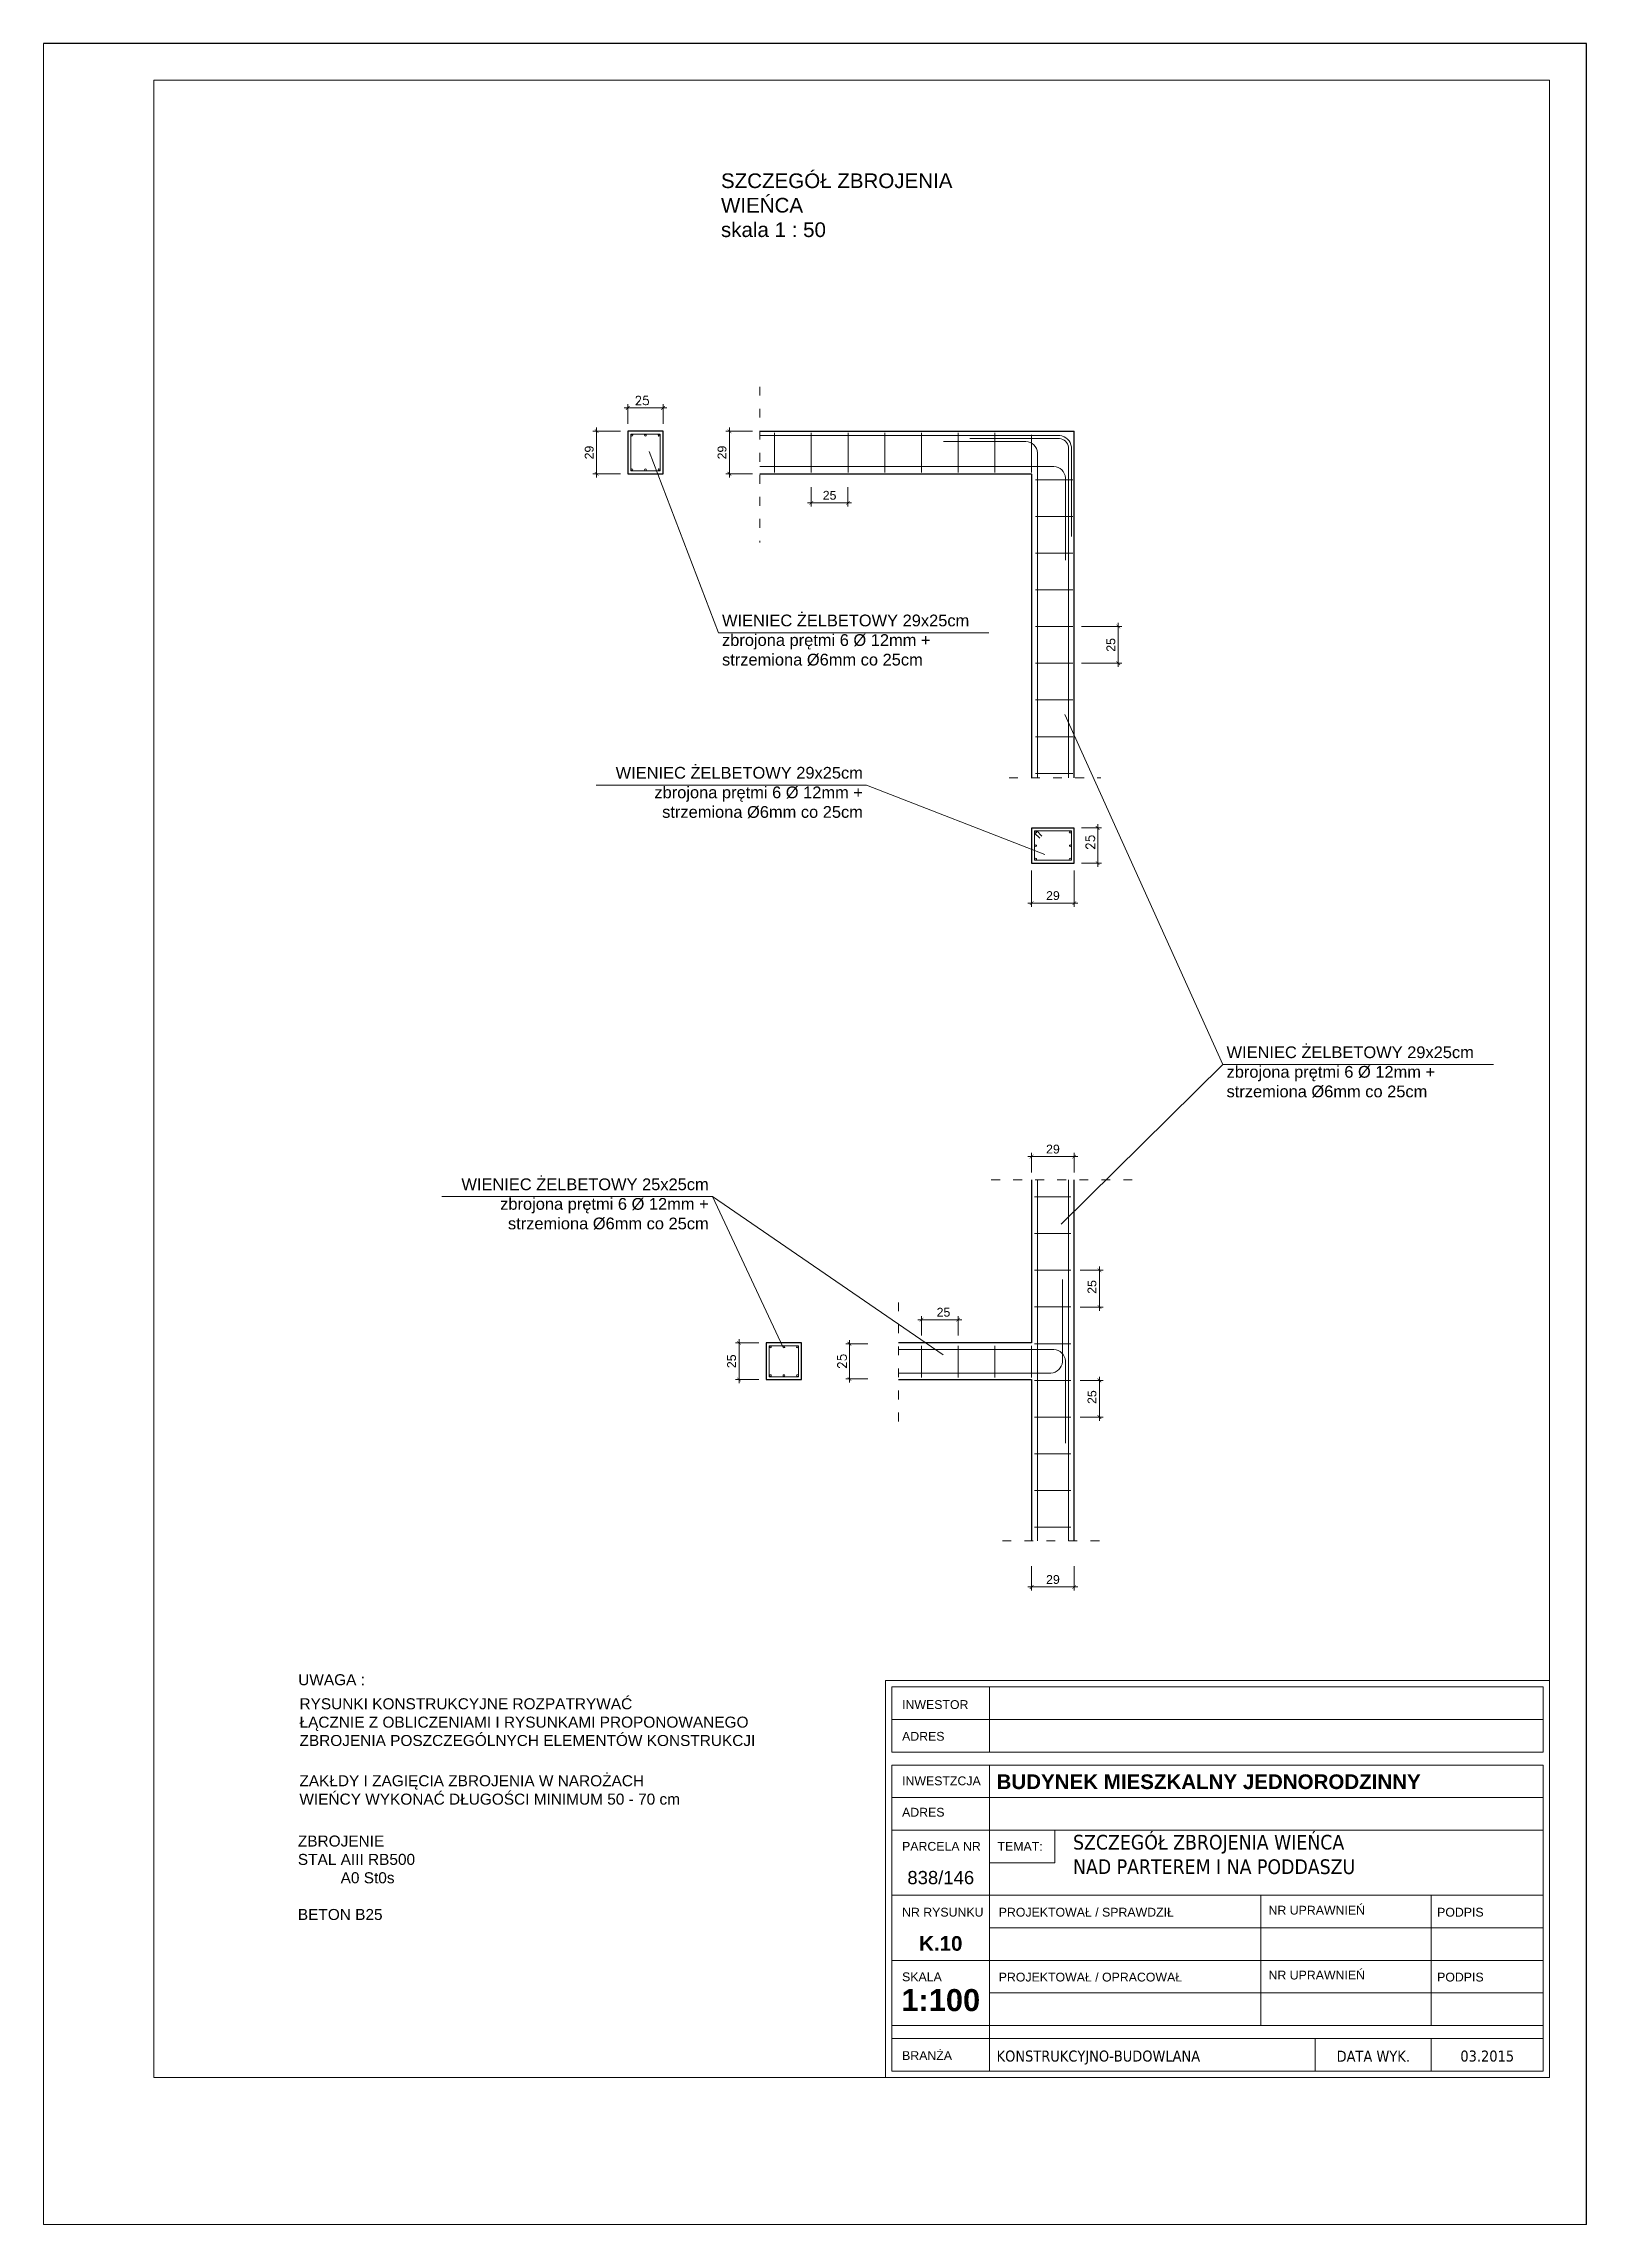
# Paper-space layout 'K.10' of a CAD drawing. Header units: millimetres. Extents: x -1051 to 1049, y -1649 to 1321.
# The model-space entities are those that its viewports show. They can reach past a viewport. Long polylines and large blocks are cut down to what shows.
import ezdxf

# ---------------------------------------------------------------- set-up
doc = ezdxf.new("R2010")
doc.units = ezdxf.units.MM
doc.linetypes.add('ACAD_ISO03W100', pattern=[30, 12, -18])
for name, color, linetype, lineweight in [('a_opisy', 252, 'Continuous', 9), ('a_wymiary', 250, 'Continuous', 9), ('info', 40, 'Continuous', 9), ('OPIS', 40, 'Continuous', 5), ('Opisy - Tekst_Nr_Pióra__1', 7, 'Continuous', 13), ('Opisy - Tekst_Nr_Pióra__7', 7, 'Continuous', 35), ('RZUTNIA', 1, 'Continuous', 9), ('stal', 30, 'Continuous', 20), ('żelbet', 66, 'ACAD_ISO03W100', 30)]:
    doc.layers.add(name, color=color, linetype=linetype, lineweight=lineweight)
doc.layers.add('Opisy - Tekst_Nr_Pióra__2', color=7, linetype='Continuous', lineweight=15, true_color=0x7f7f7f)
doc.styles.add('GENERATED_STYLE_1', font='arialbd.ttf')
doc.styles.add('GENERATED_STYLE_2', font='tahoma.ttf')
doc.styles.add('GENERATED_STYLE_3', font='arial.ttf')
doc.styles.add('GENERATED_STYLE_4', font='arial.ttf')
doc.styles.add('skm', font='arial.ttf')
doc.styles.get("Standard").update_dxf_attribs({"font": 'arial.ttf'})
doc.dimstyles.new('Kopia STANDARD', dxfattribs={"dimtxt": 12, "dimasz": 5, "dimexe": 5, "dimexo": 10, "dimgap": 4, "dimtad": 1, "dimdec": 0, "dimlfac": 0.5, "dimzin": 0, "dimdsep": 46, "dimtxsty": 'Standard', "dimblk": 'ARCHTICK', "dimcen": 5, "dimdle": 5, "dimclrd": 5, "dimclre": 5, "dimclrt": 5, "dimadec": 0, "dimazin": 0, "dimtfac": 1, "dimtdec": 0, "dimtofl": 0, "dimtmove": 0, "dimatfit": 3, "dimfxl": 1, "dimtolj": 1, "dimtzin": 0, "dimlwd": 5, "dimlwe": 5, "dimarcsym": 0})

# ---------------------------------------------------------------- blocks, each defined once
blk = doc.blocks.new('_ArchTick')
at = {"color": 0, "linetype": 'ByBlock', "const_width": 0.15}
blk.add_lwpolyline([(-0.5, -0.5), (0.5, 0.5)], dxfattribs=at)
blk = doc.blocks.new('*D741')
at = {"color": 5, "linetype": 'Continuous', "lineweight": 5, "transparency": 16777216}
for p, q in [((44219.3, -10676.2), (44246.2, -10676.2)), ((44241.2, -10671.2), (44241.2, -10729.2)), ((44219.3, -10724.2), (44246.2, -10724.2))]:
    blk.add_line(p, q, dxfattribs=at)
at = {"layer": 'DEFPOINTS', "color": 0, "linetype": 'Continuous', "transparency": 16777216}
for p in [(44209.3, -10676.2), (44209.3, -10724.2), (44241.2, -10724.2)]:
    blk.add_point(p, dxfattribs=at)
at = {"color": 5, "linetype": 'Continuous', "lineweight": 5, "transparency": 16777216, "xscale": 5, "yscale": 5, "zscale": 5}
for p, rotation in [((44241.2, -10676.2), 90), ((44241.2, -10724.2), 270)]:
    blk.add_blockref('_ArchTick', p, dxfattribs=dict(at, rotation=rotation))
at = {"color": 5, "linetype": 'Continuous', "transparency": 16777216, "insert": (44231.2, -10695.7), "char_height": 12, "attachment_point": 5, "rotation": 90}
blk.add_mtext('\\A1;\\ftxt.shx,BIGFONT.SHX;25', dxfattribs=at)
blk = doc.blocks.new('*D742')
at = {"color": 5, "linetype": 'Continuous', "lineweight": 5, "transparency": 16777216}
for p, q in [((44219.3, -10401.9), (44274.3, -10401.9)), ((44269.3, -10396.9), (44269.3, -10456.9)), ((44219.3, -10451.9), (44274.3, -10451.9))]:
    blk.add_line(p, q, dxfattribs=at)
at = {"layer": 'DEFPOINTS', "color": 0, "linetype": 'Continuous', "transparency": 16777216}
for p in [(44209.3, -10401.9), (44209.3, -10451.9), (44269.3, -10451.9)]:
    blk.add_point(p, dxfattribs=at)
at = {"color": 5, "linetype": 'Continuous', "lineweight": 5, "transparency": 16777216, "xscale": 5, "yscale": 5, "zscale": 5}
for p, rotation in [((44269.3, -10401.9), 90), ((44269.3, -10451.9), 270)]:
    blk.add_blockref('_ArchTick', p, dxfattribs=dict(at, rotation=rotation))
at = {"color": 5, "linetype": 'Continuous', "transparency": 16777216, "insert": (44259.2, -10426.9), "char_height": 12, "attachment_point": 5, "rotation": 90}
blk.add_mtext('\\A1;25', dxfattribs=at)
blk = doc.blocks.new('*D743')
at = {"color": 5, "linetype": 'Continuous', "lineweight": 5, "transparency": 16777216}
for p, q in [((43851.3, -10211.9), (43851.3, -10238.4)), ((43901.3, -10211.9), (43901.3, -10238.4)), ((43846.3, -10233.4), (43906.3, -10233.4))]:
    blk.add_line(p, q, dxfattribs=at)
at = {"layer": 'DEFPOINTS', "color": 0, "linetype": 'Continuous', "transparency": 16777216}
for p in [(43851.3, -10201.9), (43901.3, -10201.9), (43901.3, -10233.4)]:
    blk.add_point(p, dxfattribs=at)
at = {"color": 5, "linetype": 'Continuous', "lineweight": 5, "transparency": 16777216, "xscale": 5, "yscale": 5, "zscale": 5, "rotation": 180}
blk.add_blockref('_ArchTick', (43851.3, -10233.4), dxfattribs=at)
at = {"color": 5, "linetype": 'Continuous', "lineweight": 5, "transparency": 16777216, "xscale": 5, "yscale": 5, "zscale": 5}
blk.add_blockref('_ArchTick', (43901.3, -10233.4), dxfattribs=at)
at = {"color": 5, "linetype": 'Continuous', "transparency": 16777216, "insert": (43876.3, -10223.2), "char_height": 12, "attachment_point": 5}
blk.add_mtext('\\A1;25', dxfattribs=at)
blk = doc.blocks.new('*D744')
at = {"color": 5, "linetype": 'Continuous', "lineweight": 5, "transparency": 16777216}
for p, q in [((43596.6, -10104.1), (43654.6, -10104.1)), ((43601.6, -10125.9), (43601.6, -10099.1)), ((43649.6, -10125.9), (43649.6, -10099.1))]:
    blk.add_line(p, q, dxfattribs=at)
at = {"layer": 'DEFPOINTS', "color": 0, "linetype": 'Continuous', "transparency": 16777216}
for p in [(43649.6, -10104.1), (43601.6, -10135.9), (43649.6, -10135.9)]:
    blk.add_point(p, dxfattribs=at)
at = {"color": 5, "linetype": 'Continuous', "lineweight": 5, "transparency": 16777216, "xscale": 5, "yscale": 5, "zscale": 5, "rotation": 180}
blk.add_blockref('_ArchTick', (43601.6, -10104.1), dxfattribs=at)
at = {"color": 5, "linetype": 'Continuous', "lineweight": 5, "transparency": 16777216, "xscale": 5, "yscale": 5, "zscale": 5}
blk.add_blockref('_ArchTick', (43649.6, -10104.1), dxfattribs=at)
at = {"color": 5, "linetype": 'Continuous', "transparency": 16777216, "insert": (43621.1, -10094.1), "char_height": 12, "attachment_point": 5}
blk.add_mtext('\\A1;\\ftxt.shx,BIGFONT.SHX;25', dxfattribs=at)
blk = doc.blocks.new('*D745')
at = {"color": 5, "linetype": 'Continuous', "lineweight": 5, "transparency": 16777216}
for p, q in [((44217.3, -11278.6), (44248.6, -11278.6)), ((44243.6, -11273.6), (44243.6, -11333.6)), ((44217.3, -11328.6), (44248.6, -11328.6))]:
    blk.add_line(p, q, dxfattribs=at)
at = {"layer": 'DEFPOINTS', "color": 0, "linetype": 'Continuous', "transparency": 16777216}
for p in [(44207.3, -11278.6), (44207.3, -11328.6), (44243.6, -11328.6)]:
    blk.add_point(p, dxfattribs=at)
at = {"color": 5, "linetype": 'Continuous', "lineweight": 5, "transparency": 16777216, "xscale": 5, "yscale": 5, "zscale": 5}
for p, rotation in [((44243.6, -11278.6), 90), ((44243.6, -11328.6), 270)]:
    blk.add_blockref('_ArchTick', p, dxfattribs=dict(at, rotation=rotation))
at = {"color": 5, "linetype": 'Continuous', "transparency": 16777216, "insert": (44233.5, -11301.3), "char_height": 12, "attachment_point": 5, "rotation": 90}
blk.add_mtext('\\A1;25', dxfattribs=at)
blk = doc.blocks.new('*D746')
at = {"color": 5, "linetype": 'Continuous', "lineweight": 5, "transparency": 16777216}
for p, q in [((43903.2, -11373.6), (43903.2, -11431.6)), ((43928.4, -11378.6), (43898.2, -11378.6)), ((43928.4, -11426.6), (43898.2, -11426.6))]:
    blk.add_line(p, q, dxfattribs=at)
at = {"layer": 'DEFPOINTS', "color": 0, "linetype": 'Continuous', "transparency": 16777216}
for p in [(43938.4, -11378.6), (43903.2, -11426.6), (43938.4, -11426.6)]:
    blk.add_point(p, dxfattribs=at)
at = {"color": 5, "linetype": 'Continuous', "lineweight": 5, "transparency": 16777216, "xscale": 5, "yscale": 5, "zscale": 5}
for p, rotation in [((43903.2, -11378.6), 90), ((43903.2, -11426.6), 270)]:
    blk.add_blockref('_ArchTick', p, dxfattribs=dict(at, rotation=rotation))
at = {"color": 5, "linetype": 'Continuous', "transparency": 16777216, "insert": (43893.2, -11402.6), "char_height": 12, "attachment_point": 5, "rotation": 90}
blk.add_mtext('\\A1;\\ftxt.shx,BIGFONT.SHX;25', dxfattribs=at)
blk = doc.blocks.new('*D747')
at = {"color": 5, "linetype": 'Continuous', "lineweight": 5, "transparency": 16777216}
for p, q in [((44001.3, -11367.6), (44001.3, -11340.9)), ((44051.3, -11367.6), (44051.3, -11340.9)), ((43996.3, -11345.9), (44056.3, -11345.9))]:
    blk.add_line(p, q, dxfattribs=at)
at = {"layer": 'DEFPOINTS', "color": 0, "linetype": 'Continuous', "transparency": 16777216}
for p in [(44051.3, -11345.9), (44001.3, -11377.6), (44051.3, -11377.6)]:
    blk.add_point(p, dxfattribs=at)
at = {"color": 5, "linetype": 'Continuous', "lineweight": 5, "transparency": 16777216, "xscale": 5, "yscale": 5, "zscale": 5, "rotation": 180}
blk.add_blockref('_ArchTick', (44001.3, -11345.9), dxfattribs=at)
at = {"color": 5, "linetype": 'Continuous', "lineweight": 5, "transparency": 16777216, "xscale": 5, "yscale": 5, "zscale": 5}
blk.add_blockref('_ArchTick', (44051.3, -11345.9), dxfattribs=at)
at = {"color": 5, "linetype": 'Continuous', "transparency": 16777216, "insert": (44031.3, -11335.8), "char_height": 12, "attachment_point": 5}
blk.add_mtext('\\A1;25', dxfattribs=at)
blk = doc.blocks.new('*D748')
at = {"color": 5, "linetype": 'Continuous', "lineweight": 5, "transparency": 16777216}
for p, q in [((44217.3, -11428.6), (44248.6, -11428.6)), ((44243.6, -11423.6), (44243.6, -11483.6)), ((44217.3, -11478.6), (44248.6, -11478.6))]:
    blk.add_line(p, q, dxfattribs=at)
at = {"layer": 'DEFPOINTS', "color": 0, "linetype": 'Continuous', "transparency": 16777216}
for p in [(44207.3, -11428.6), (44207.3, -11478.6), (44243.6, -11478.6)]:
    blk.add_point(p, dxfattribs=at)
at = {"color": 5, "linetype": 'Continuous', "lineweight": 5, "transparency": 16777216, "xscale": 5, "yscale": 5, "zscale": 5}
for p, rotation in [((44243.6, -11428.6), 90), ((44243.6, -11478.6), 270)]:
    blk.add_blockref('_ArchTick', p, dxfattribs=dict(at, rotation=rotation))
at = {"color": 5, "linetype": 'Continuous', "transparency": 16777216, "insert": (44233.5, -11451.3), "char_height": 12, "attachment_point": 5, "rotation": 90}
blk.add_mtext('\\A1;25', dxfattribs=at)
blk = doc.blocks.new('*D749')
at = {"color": 5, "linetype": 'Continuous', "lineweight": 5, "transparency": 16777216}
for p, q in [((44151.3, -11681.7), (44151.3, -11714.9)), ((44209.3, -11681.7), (44209.3, -11714.9)), ((44146.3, -11709.9), (44214.3, -11709.9))]:
    blk.add_line(p, q, dxfattribs=at)
at = {"layer": 'DEFPOINTS', "color": 0, "linetype": 'Continuous', "transparency": 16777216}
for p in [(44151.3, -11671.7), (44209.3, -11671.7), (44209.3, -11709.9)]:
    blk.add_point(p, dxfattribs=at)
at = {"color": 5, "linetype": 'Continuous', "lineweight": 5, "transparency": 16777216, "xscale": 5, "yscale": 5, "zscale": 5, "rotation": 180}
blk.add_blockref('_ArchTick', (44151.3, -11709.9), dxfattribs=at)
at = {"color": 5, "linetype": 'Continuous', "lineweight": 5, "transparency": 16777216, "xscale": 5, "yscale": 5, "zscale": 5}
blk.add_blockref('_ArchTick', (44209.3, -11709.9), dxfattribs=at)
at = {"color": 5, "linetype": 'Continuous', "transparency": 16777216, "insert": (44180.3, -11699.8), "char_height": 12, "attachment_point": 5}
blk.add_mtext('\\A1;29', dxfattribs=at)
blk = doc.blocks.new('*D750')
at = {"color": 5, "linetype": 'Continuous', "lineweight": 5, "transparency": 16777216}
for p, q in [((44146.3, -11123.8), (44214.3, -11123.8)), ((44151.3, -11145.4), (44151.3, -11118.8)), ((44209.3, -11145.4), (44209.3, -11118.8))]:
    blk.add_line(p, q, dxfattribs=at)
at = {"layer": 'DEFPOINTS', "color": 0, "linetype": 'Continuous', "transparency": 16777216}
for p in [(44209.3, -11123.8), (44151.3, -11155.4), (44209.3, -11155.4)]:
    blk.add_point(p, dxfattribs=at)
at = {"color": 5, "linetype": 'Continuous', "lineweight": 5, "transparency": 16777216, "xscale": 5, "yscale": 5, "zscale": 5, "rotation": 180}
blk.add_blockref('_ArchTick', (44151.3, -11123.8), dxfattribs=at)
at = {"color": 5, "linetype": 'Continuous', "lineweight": 5, "transparency": 16777216, "xscale": 5, "yscale": 5, "zscale": 5}
blk.add_blockref('_ArchTick', (44209.3, -11123.8), dxfattribs=at)
at = {"color": 5, "linetype": 'Continuous', "transparency": 16777216, "insert": (44180.3, -11113.6), "char_height": 12, "attachment_point": 5}
blk.add_mtext('\\A1;29', dxfattribs=at)
blk = doc.blocks.new('*D751')
at = {"color": 5, "linetype": 'Continuous', "lineweight": 5, "transparency": 16777216}
for p, q in [((44151.3, -10734.2), (44151.3, -10783.6)), ((44209.3, -10734.2), (44209.3, -10783.6)), ((44146.3, -10778.6), (44214.3, -10778.6))]:
    blk.add_line(p, q, dxfattribs=at)
at = {"layer": 'DEFPOINTS', "color": 0, "linetype": 'Continuous', "transparency": 16777216}
for p in [(44151.3, -10724.2), (44209.3, -10724.2), (44209.3, -10778.6)]:
    blk.add_point(p, dxfattribs=at)
at = {"color": 5, "linetype": 'Continuous', "lineweight": 5, "transparency": 16777216, "xscale": 5, "yscale": 5, "zscale": 5, "rotation": 180}
blk.add_blockref('_ArchTick', (44151.3, -10778.6), dxfattribs=at)
at = {"color": 5, "linetype": 'Continuous', "lineweight": 5, "transparency": 16777216, "xscale": 5, "yscale": 5, "zscale": 5}
blk.add_blockref('_ArchTick', (44209.3, -10778.6), dxfattribs=at)
at = {"color": 5, "linetype": 'Continuous', "transparency": 16777216, "insert": (44180.3, -10768.4), "char_height": 12, "attachment_point": 5}
blk.add_mtext('\\A1;29', dxfattribs=at)
blk = doc.blocks.new('*D752')
at = {"color": 5, "linetype": 'Continuous', "lineweight": 5, "transparency": 16777216}
for p, q in [((43771.5, -10135.9), (43735, -10135.9)), ((43740, -10198.9), (43740, -10130.9)), ((43771.5, -10193.9), (43735, -10193.9))]:
    blk.add_line(p, q, dxfattribs=at)
at = {"layer": 'DEFPOINTS', "color": 0, "linetype": 'Continuous', "transparency": 16777216}
for p in [(43740, -10135.9), (43781.5, -10135.9), (43781.5, -10193.9)]:
    blk.add_point(p, dxfattribs=at)
at = {"color": 5, "linetype": 'Continuous', "lineweight": 5, "transparency": 16777216, "xscale": 5, "yscale": 5, "zscale": 5}
for p, rotation in [((43740, -10135.9), 90), ((43740, -10193.9), 270)]:
    blk.add_blockref('_ArchTick', p, dxfattribs=dict(at, rotation=rotation))
at = {"color": 5, "linetype": 'Continuous', "transparency": 16777216, "insert": (43729.9, -10164.9), "char_height": 12, "attachment_point": 5, "rotation": 90}
blk.add_mtext('\\A1;29', dxfattribs=at)
blk = doc.blocks.new('*D753')
at = {"color": 5, "linetype": 'Continuous', "lineweight": 5, "transparency": 16777216}
for p, q in [((43591.6, -10135.9), (43554.2, -10135.9)), ((43559.2, -10198.9), (43559.2, -10130.9)), ((43591.6, -10193.9), (43554.2, -10193.9))]:
    blk.add_line(p, q, dxfattribs=at)
at = {"layer": 'DEFPOINTS', "color": 0, "linetype": 'Continuous', "transparency": 16777216}
for p in [(43559.2, -10135.9), (43601.6, -10135.9), (43601.6, -10193.9)]:
    blk.add_point(p, dxfattribs=at)
at = {"color": 5, "linetype": 'Continuous', "lineweight": 5, "transparency": 16777216, "xscale": 5, "yscale": 5, "zscale": 5}
for p, rotation in [((43559.2, -10135.9), 90), ((43559.2, -10193.9), 270)]:
    blk.add_blockref('_ArchTick', p, dxfattribs=dict(at, rotation=rotation))
at = {"color": 5, "linetype": 'Continuous', "transparency": 16777216, "insert": (43549.1, -10164.9), "char_height": 12, "attachment_point": 5, "rotation": 90}
blk.add_mtext('\\A1;29', dxfattribs=at)
blk = doc.blocks.new('*D754')
at = {"color": 5, "linetype": 'Continuous', "lineweight": 5, "transparency": 16777216}
for p, q in [((43753, -11372.5), (43753, -11432.5)), ((43780.1, -11377.5), (43748, -11377.5)), ((43780.1, -11427.5), (43748, -11427.5))]:
    blk.add_line(p, q, dxfattribs=at)
at = {"layer": 'DEFPOINTS', "color": 0, "linetype": 'Continuous', "transparency": 16777216}
for p in [(43790.1, -11377.5), (43753, -11427.5), (43790.1, -11427.5)]:
    blk.add_point(p, dxfattribs=at)
at = {"color": 5, "linetype": 'Continuous', "lineweight": 5, "transparency": 16777216, "xscale": 5, "yscale": 5, "zscale": 5}
for p, rotation in [((43753, -11377.5), 90), ((43753, -11427.5), 270)]:
    blk.add_blockref('_ArchTick', p, dxfattribs=dict(at, rotation=rotation))
at = {"color": 5, "linetype": 'Continuous', "transparency": 16777216, "insert": (43742.9, -11402.5), "char_height": 12, "attachment_point": 5, "rotation": 90}
blk.add_mtext('\\A1;25', dxfattribs=at)

msp = doc.modelspace()

# ---------------------------------------------------------------- linework, layer by layer
at = {"color": 5, "linetype": 'Continuous', "lineweight": 5}
msp.add_line((44151.34, -11688.57), (44151.34, -11714.89), dxfattribs=at)
msp.add_lwpolyline([(42806.45, -12577.97), (44906.45, -12577.97), (44906.45, -9607.97), (42806.45, -9607.97)], close=True)
at = {"layer": 'OPIS'}
for p, q in [((43630.78, -10163.38), (43724.85, -10410.36)), ((44092.97, -10410.36), (43724.85, -10410.36)), ((43558.47, -10617.81), (43926.59, -10617.81)), ((44169.36, -10712.11), (43926.59, -10617.81)), ((44779.8, -10998.41), (44411.68, -10998.41)), ((43348.55, -11178.25), (43716.67, -11178.25)), ((43813.17, -11383.8), (43716.67, -11178.25)), ((44031.01, -11393.89), (43716.67, -11178.25))]:
    msp.add_line(p, q, dxfattribs=at)
for points in [[(44411.68, -10998.41), (44196.34, -10521.86)], [(44411.68, -10998.41), (44191.48, -11215.56)]]:
    msp.add_lwpolyline(points, dxfattribs=at)
at = {"layer": 'Opisy - Tekst_Nr_Pióra__1', "linetype": 'Continuous', "ltscale": 10}
for p, q in [((44094.09, -11846.09), (44094.09, -11934.74)), ((43961.12, -11890.41), (44847.59, -11890.41)), ((44094.09, -11952.46), (44094.09, -12369.1)), ((43961.12, -11996.79), (44847.59, -11996.79)), ((43961.12, -12041.11), (44847.59, -12041.11)), ((43961.12, -12129.76), (44847.59, -12129.76)), ((44463.19, -12129.76), (44463.19, -12307.05)), ((44695.32, -12129.76), (44695.32, -12307.05)), ((44094.09, -12174.08), (44847.59, -12174.08)), ((43961.12, -12218.4), (44847.59, -12218.4)), ((44094.09, -12262.73), (44847.59, -12262.73)), ((43961.12, -12307.05), (44847.59, -12307.05)), ((43961.12, -12324.78), (44847.59, -12324.78)), ((44537.32, -12324.78), (44537.32, -12369.1)), ((44695.32, -12324.78), (44695.32, -12369.1))]:
    msp.add_line(p, q, dxfattribs=at)
at = {"layer": 'Opisy - Tekst_Nr_Pióra__1', "linetype": 'Continuous', "ltscale": 10, "flags": 128}
for points in [[(44856.45, -12377.97), (42956.45, -12377.97), (42956.45, -9657.97), (44856.45, -9657.97)], [(43952.26, -11837.22), (44856.45, -11837.22), (44856.45, -12377.97), (43952.26, -12377.97)], [(44847.59, -11934.74), (43961.12, -11934.74), (43961.12, -11846.09), (44847.59, -11846.09)], [(43961.12, -11952.46), (44847.59, -11952.46), (44847.59, -12369.1), (43961.12, -12369.1)]]:
    msp.add_lwpolyline(points, close=True, dxfattribs=at)
msp.add_lwpolyline([(44094.09, -12085.43), (44182.74, -12085.43), (44182.74, -12041.11)], dxfattribs=at)
at = {"layer": 'RZUTNIA', "linetype": 'ACAD_ISO03W100'}
for p, q in [((43781.53, -10075.36), (43781.53, -10287.55)), ((44120.58, -10607.83), (44245.34, -10607.83)), ((44096.25, -11155.36), (44303.62, -11155.36)), ((43970.05, -11322.37), (43970.05, -11486.11)), ((44111.46, -11646.85), (44250.41, -11646.85))]:
    msp.add_line(p, q, dxfattribs=at)
at = {"layer": 'stal'}
for p, q in [((43781.53, -10141.91), (44189.51, -10141.91)), ((43801.34, -10192.03), (43801.34, -10138.18)), ((43851.34, -10192.03), (43851.34, -10138.18)), ((43901.34, -10192.03), (43901.34, -10138.18)), ((43951.34, -10192.03), (43951.34, -10138.18)), ((44001.34, -10192.03), (44001.34, -10138.18)), ((44031.43, -10149.91), (44143.51, -10149.91)), ((44051.34, -10192.03), (44051.34, -10138.18)), ((44067.2, -10145.9), (44189.28, -10145.9)), ((44101.34, -10192.03), (44101.34, -10138.18)), ((44151.34, -10192.03), (44151.34, -10140.72)), ((44205.34, -10157.22), (44205.34, -10279.3)), ((43781.53, -10183.91), (44181.51, -10183.91)), ((44159.34, -10165.22), (44159.34, -10607.83)), ((44201.34, -10607.83), (44201.34, -10157.41)), ((44207.32, -10201.91), (44156.53, -10201.91)), ((44197.34, -10199.22), (44197.34, -10311.3)), ((44207.32, -10251.91), (44156.53, -10251.91)), ((44207.32, -10301.91), (44156.53, -10301.91)), ((44207.32, -10351.91), (44156.53, -10351.91)), ((44207.32, -10401.91), (44156.53, -10401.91)), ((44207.32, -10451.91), (44156.53, -10451.91)), ((44207.32, -10501.91), (44156.53, -10501.91)), ((44207.32, -10551.91), (44156.53, -10551.91)), ((44207.32, -10601.91), (44156.53, -10601.91)), ((44159.34, -11155.36), (44159.34, -11646.85)), ((44201.34, -11646.85), (44201.34, -11155.36)), ((44155.21, -11178.55), (44204.53, -11178.55)), ((44155.21, -11228.55), (44204.53, -11228.55)), ((44155.21, -11278.55), (44204.53, -11278.55)), ((44193.34, -11403.24), (44193.34, -11291.15)), ((44155.21, -11328.55), (44204.53, -11328.55)), ((44181.51, -11386.55), (43970.05, -11386.55)), ((44001.34, -11381.41), (44001.34, -11424.74)), ((44051.34, -11381.41), (44051.34, -11424.74)), ((44101.34, -11381.41), (44101.34, -11424.74)), ((44151.34, -11381.41), (44151.34, -11424.74)), ((44155.21, -11378.55), (44204.53, -11378.55)), ((44197.34, -11401.86), (44197.34, -11513.94)), ((43970.05, -11418.55), (44177.51, -11418.55)), ((44155.21, -11428.55), (44204.53, -11428.55)), ((44155.21, -11478.55), (44204.53, -11478.55)), ((44155.21, -11528.55), (44204.53, -11528.55)), ((44155.21, -11578.55), (44204.53, -11578.55)), ((44155.21, -11628.55), (44204.53, -11628.55))]:
    msp.add_line(p, q, dxfattribs=at)
at = {"layer": 'stal', "linetype": 'Continuous'}
for p, q in [((44162.41, -10690.14), (44155.34, -10683.07)), ((44165.16, -10687.43), (44158.18, -10680.27))]:
    msp.add_line(p, q, dxfattribs=at)
for points in [[(43605.6, -10189.91), (43605.6, -10139.91), (43645.6, -10139.91), (43645.6, -10189.91), (43605.6, -10189.91)], [(44155.34, -10680.24), (44205.34, -10680.24), (44205.34, -10720.24), (44155.34, -10720.24), (44155.34, -10680.24)], [(43794.13, -11423.55), (43794.13, -11381.55), (43834.13, -11381.55), (43834.13, -11423.55), (43794.13, -11423.55)]]:
    msp.add_lwpolyline(points, close=True, dxfattribs=at)
for centre in [(43607.16, -10141.45), (43625.6, -10141.43), (43644.03, -10141.45), (43607.16, -10188.36), (43625.6, -10188.39), (43644.03, -10188.36), (44156.89, -10681.8), (44203.8, -10681.8), (44156.86, -10700.24), (44156.89, -10718.67), (44203.8, -10718.67), (44203.82, -10700.24), (43795.69, -11383.09), (43814.13, -11383.07), (43832.56, -11383.09), (43795.69, -11422), (43814.13, -11422.03), (43832.56, -11422)]:
    msp.add_circle(centre, 1.2, dxfattribs=at)
at = {"layer": 'stal'}
for centre, radius, start, end in [((44142.54, -10166.75), 16.87, 5.21127, 86.6968), ((44188.54, -10158.75), 12.87, 5.21127, 86.6968), ((44188.54, -10158.75), 16.87, 5.21127, 86.6968), ((44180.54, -10200.75), 16.87, 5.21127, 86.6968), ((44176.54, -11401.7), 16.87, 273.3032, 354.78873), ((44180.54, -11403.39), 16.87, 5.21127, 86.6968)]:
    msp.add_arc(centre, radius, start, end, dxfattribs=at)
at = {"layer": 'żelbet', "linetype": 'Continuous'}
for p, q in [((43781.53, -10135.91), (44209.34, -10135.91)), ((44209.34, -10607.83), (44209.34, -10135.91)), ((43781.53, -10193.91), (44150.84, -10193.91)), ((44150.84, -10193.91), (44151.34, -10194.41)), ((44151.34, -10194.41), (44151.34, -10607.83)), ((44151.34, -11155.36), (44151.34, -11377.55)), ((44209.34, -11646.85), (44209.34, -11155.36)), ((44151.34, -11377.55), (43970.05, -11377.55)), ((43970.05, -11427.55), (44151.34, -11427.55)), ((44151.34, -11427.55), (44151.34, -11646.85))]:
    msp.add_line(p, q, dxfattribs=at)
for points in [[(43649.6, -10193.91), (43649.6, -10135.91), (43601.6, -10135.91), (43601.6, -10193.91)], [(44151.34, -10724.24), (44209.34, -10724.24), (44209.34, -10676.24), (44151.34, -10676.24)], [(43838.13, -11427.55), (43838.13, -11377.55), (43790.13, -11377.55), (43790.13, -11427.55)]]:
    msp.add_lwpolyline(points, close=True, dxfattribs=at)

# ---------------------------------------------------------------- texts
at = {"layer": 'a_opisy', "char_height": 15, "attachment_point": 1}
for s, insert, width in [('{\\fArial|b0|i0|c238|p34;UWAGA : }', (43152.95, -11828.69), 143.2927), ('{\\fArial|b0|i0|c238|p34;RYSUNKI KONSTRUKCYJNE ROZPATRYWAĆ \\PŁĄCZNIE Z OBLICZENIAMI I RYSUNKAMI PROPONOWANEGO \\PZBROJENIA POSZCZEGÓLNYCH ELEMENTÓW KONSTRUKCJI}', (43154.71, -11861.46), 697.4454), ('ZBROJENIE \\PSTAL AIII RB500 \\P          A0 St0s\\P\\PBETON B25', (43152.48, -12048.4), 319.2534)]:
    msp.add_mtext(s, dxfattribs=dict(at, insert=insert, width=width))
at = {"layer": 'a_opisy', "ltscale": 50, "insert": (43679.61, -11966.32), "char_height": 15, "width": 525.028, "attachment_point": 3}
msp.add_mtext('\\pxql;ZAKŁDY I ZAGIĘCIA ZBROJENIA W NAROŻACH\\PWIEŃCY WYKONAĆ DŁUGOŚCI MINIMUM 50 - 70 cm\\P ', dxfattribs=at)
at = {"layer": 'info', "linetype": 'Continuous', "insert": (43728.43, -9784.72), "char_height": 20, "width": 340.5878, "attachment_point": 1}
msp.add_mtext('{\\fArial|b0|i0|c238|p34;SZCZEGÓŁ ZBROJENIA   WIEŃCA \\Pskala 1 : 50}', dxfattribs=at)
at = {"layer": 'OPIS', "char_height": 16, "width": 376.6871, "style": 'skm'}
for s, insert, attachment_point in [('{\\C2;WIENIEC ŻELBETOWY 29x25cm\\Pzbrojona prętmi 6 %%C 12mm + strzemiona %%C6mm co 25cm}', (43729.83, -10385.59), 1), ('{\\C2;WIENIEC ŻELBETOWY 29x25cm\\Pzbrojona prętmi 6 %%C 12mm + strzemiona %%C6mm co 25cm}', (43921.61, -10593.03), 3), ('{\\C2;WIENIEC ŻELBETOWY 29x25cm\\Pzbrojona prętmi 6 %%C 12mm + strzemiona %%C6mm co 25cm}', (44416.66, -10973.64), 1), ('{\\C2;WIENIEC ŻELBETOWY 25x25cm\\Pzbrojona prętmi 6 %%C 12mm + strzemiona %%C6mm co 25cm}', (43711.69, -11153.48), 3)]:
    msp.add_mtext(s, dxfattribs=dict(at, insert=insert, attachment_point=attachment_point))
at = {"layer": 'Opisy - Tekst_Nr_Pióra__2', "linetype": 'Continuous', "char_height": 12, "attachment_point": 1, "style": 'GENERATED_STYLE_4'}
for s, insert in [('{INWESTOR}', (43974.94, -11864.04)), ('{ADRES}', (43974.94, -11907.26)), ('{INWESTZCJA}', (43974.94, -11967.92)), ('{ADRES}', (43974.94, -12010.66)), ('{PARCELA NR}', (43974.94, -12057.11)), ('{TEMAT:}', (44104.86, -12057.2)), ('{NR RYSUNKU}', (43974.94, -12146.79)), ('{PROJEKTOWAŁ / SPRAWDZIŁ}', (44106.52, -12146.79)), ('{NR UPRAWNIEŃ}', (44473.76, -12144.03)), ('{PODPIS}', (44703.25, -12146.79)), ('{SKALA}', (43974.94, -12234.83)), ('{PROJEKTOWAŁ / OPRACOWAŁ}', (44106.52, -12235.19)), ('{NR UPRAWNIEŃ}', (44473.76, -12232.43)), ('{PODPIS}', (44703.25, -12235.19)), ('{BRANŻA}', (43974.94, -12342.08))]:
    msp.add_mtext(s, dxfattribs=dict(at, insert=insert))
at = {"layer": 'Opisy - Tekst_Nr_Pióra__7', "linetype": 'Continuous'}
for s, insert, char_height, attachment_point, style in [('{BUDYNEK MIESZKALNY JEDNORODZINNY}', (44103.56, -11965.09), 20, 1, 'GENERATED_STYLE_1'), ('{\\fTahoma|b0|i0|c238|p32;\\C70;SZCZEGÓŁ ZBROJENIA WIEŃCA\\PNAD PARTEREM I NA PODDASZU}', (44207.63, -12047.49), 20, 1, 'GENERATED_STYLE_1'), ('{838/146}', (44027.61, -12114.92), 18, 8, 'GENERATED_STYLE_3'), ('K.10', (44027.61, -12205.66), 20, 8, 'GENERATED_STYLE_1'), ('{1:100}', (44027.61, -12287.93), 30, 8, 'GENERATED_STYLE_1'), ('KONSTRUKCYJNO-BUDOWLANA', (44103.59, -12341.23), 15, 1, 'GENERATED_STYLE_2'), ('{DATA WYK.}', (44616.32, -12341.49), 15, 2, 'GENERATED_STYLE_2'), ('{03.2015}', (44771.45, -12341.23), 15, 2, 'GENERATED_STYLE_2')]:
    msp.add_mtext(s, dxfattribs=dict(at, insert=insert, char_height=char_height, attachment_point=attachment_point, style=style))

# ---------------------------------------------------------------- dimensions: what is measured, and where the dimension line sits
at = {"linetype": 'Continuous'}
for base, p1, p2, angle, picture, middle in [((43649.6, -10104.06), (43601.6, -10135.91), (43649.6, -10135.91), 180, '*D744', (43621.07, -10104.06)), ((44241.19, -10724.24), (44209.34, -10676.24), (44209.34, -10724.24), 90, '*D741', (44241.19, -10695.71))]:
    dim = msp.add_linear_dim(base=base, p1=p1, p2=p2, angle=angle, text='\\ftxt.shx,BIGFONT.SHX;25', dimstyle='Kopia STANDARD', dxfattribs=at)
    dim.commit()
    dim.dimension.update_dxf_attribs({"geometry": picture, "text_midpoint": middle, "dimtype": 160})
for base, p1, p2, picture, middle in [((43559.21, -10135.91), (43601.6, -10193.91), (43601.6, -10135.91), '*D753', (43549.08, -10164.91)), ((43740.04, -10135.91), (43781.53, -10193.91), (43781.53, -10135.91), '*D752', (43729.92, -10164.91)), ((44269.34, -10451.91), (44209.34, -10401.91), (44209.34, -10451.91), '*D742', (44259.21, -10426.91)), ((43753.01, -11427.55), (43790.13, -11377.55), (43790.13, -11427.55), '*D754', (43742.88, -11402.55))]:
    dim = msp.add_linear_dim(base=base, p1=p1, p2=p2, angle=90, dimstyle='Kopia STANDARD', dxfattribs=at)
    dim.commit()
    dim.dimension.update_dxf_attribs({"geometry": picture, "text_midpoint": middle})
for base, p1, p2, picture, middle in [((43901.34, -10233.36), (43851.34, -10201.91), (43901.34, -10201.91), '*D743', (43876.34, -10223.24)), ((44209.34, -10778.56), (44151.34, -10724.24), (44209.34, -10724.24), '*D751', (44180.34, -10768.44)), ((44209.34, -11123.76), (44151.34, -11155.36), (44209.34, -11155.36), '*D750', (44180.34, -11113.63)), ((44209.34, -11709.89), (44151.34, -11671.74), (44209.34, -11671.74), '*D749', (44180.34, -11699.76))]:
    dim = msp.add_linear_dim(base=base, p1=p1, p2=p2, dimstyle='Kopia STANDARD', dxfattribs=at)
    dim.commit()
    dim.dimension.update_dxf_attribs({"geometry": picture, "text_midpoint": middle})
for base, p1, p2, picture, middle in [((44243.59, -11328.57), (44207.34, -11278.57), (44207.34, -11328.57), '*D745', (44243.59, -11301.33)), ((44243.59, -11478.57), (44207.34, -11428.57), (44207.34, -11478.57), '*D748', (44243.59, -11451.33))]:
    dim = msp.add_linear_dim(base=base, p1=p1, p2=p2, angle=90, dimstyle='Kopia STANDARD', dxfattribs=at)
    dim.commit()
    dim.dimension.update_dxf_attribs({"geometry": picture, "text_midpoint": middle, "dimtype": 160})
dim = msp.add_linear_dim(base=(44051.34, -11345.92), p1=(44001.34, -11377.57), p2=(44051.34, -11377.57), dimstyle='Kopia STANDARD', dxfattribs=at)
dim.commit()
dim.dimension.update_dxf_attribs({"geometry": '*D747', "text_midpoint": (44031.32, -11345.92), "dimtype": 160})
dim = msp.add_linear_dim(base=(43903.21, -11426.57), p1=(43938.38, -11378.57), p2=(43938.38, -11426.57), angle=90, text='\\ftxt.shx,BIGFONT.SHX;25', dimstyle='Kopia STANDARD', dxfattribs=at)
dim.commit()
dim.dimension.update_dxf_attribs({"geometry": '*D746', "text_midpoint": (43893.21, -11402.57)})

psp = doc.layouts.new('K.10')

# ---------------------------------------------------------------- linework, layer by layer
at = {"layer": 'a_wymiary'}
psp.add_lwpolyline([(-1051.4, 1320.9), (1048.6, 1320.9), (1048.6, -1649.1), (-1051.4, -1649.1)], close=True, dxfattribs=at)

# ---------------------------------------------------------------- viewports
at = {"layer": 'a_wymiary', "view_target_point": (47719.12, -2031)}
psp.add_viewport(center=(-1.4, -164.1), size=(2100, 2970), view_center_point=(-3862.67, -9061.96), view_height=2970, dxfattribs=at)

doc.saveas('drawing.dxf')
